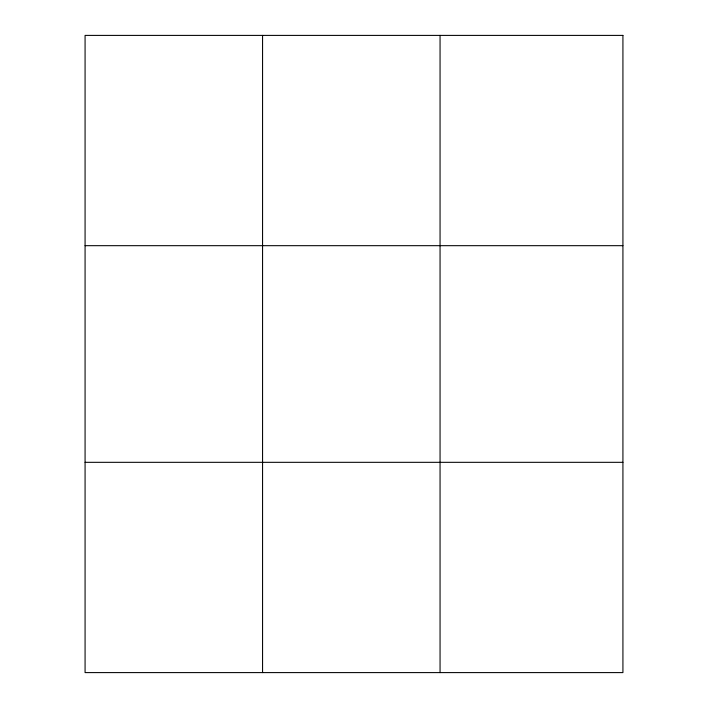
<?xml version="1.0" encoding="UTF-8"?>
<svg xmlns="http://www.w3.org/2000/svg" width="708" height="708" viewBox="0 0 708 708"><rect width="100%" height="100%" fill="white"/><g stroke="black" fill="none" stroke-linecap="round" stroke-linejoin="round"><path stroke-width="1.06" d="M262.562 672.6L262.562 35.4M440.057 672.6L440.057 35.4M85.075 245.676L622.925 245.676M85.075 462.324L622.925 462.324M622.925 35.4L622.925 672.6L85.075 672.6L85.075 35.4L622.925 35.4"/></g></svg>
